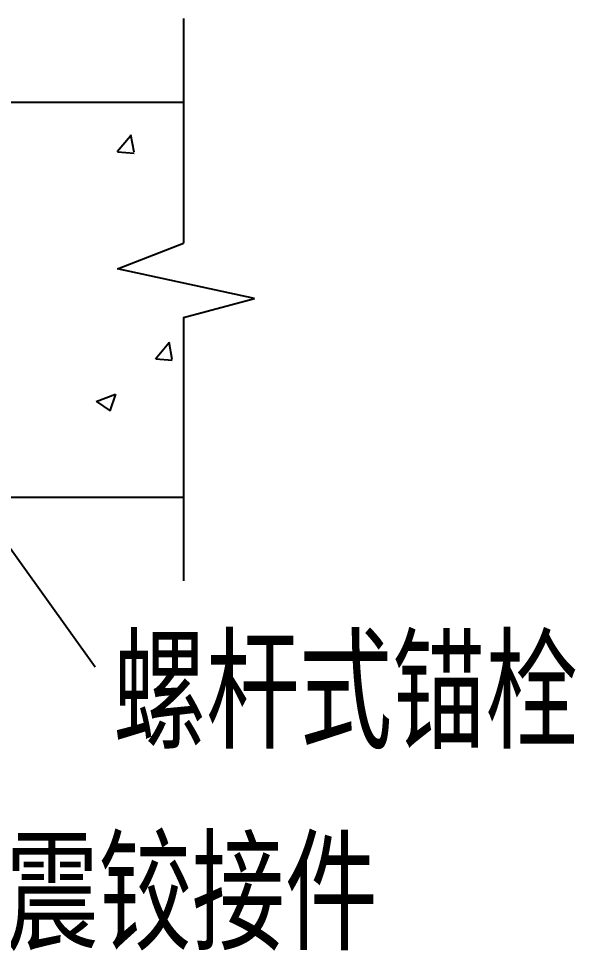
# Model space of a CAD drawing. Header units: millimetres. Extents: x -633009578 to 5705885, y -633235091 to 2571734.
# Drawn here: x 2458428 to 2460955, y 2002981 to 2007210 of the extents above; entities that cross this region are included whole.
import ezdxf

# ---------------------------------------------------------------- set-up
doc = ezdxf.new("R2010")
doc.units = ezdxf.units.MM
doc.header["$LTSCALE"] = 1000
doc.header["$MEASUREMENT"] = 0
doc.layers.get('0').update_dxf_attribs({"color": 9})
doc.layers.add('E-WIRE-系统', color=3, linetype='Continuous')
doc.layers.add('E-电气说明文字', color=3, linetype='Continuous')
doc.styles.get("Standard").update_dxf_attribs({"font": 'simhei.ttf', "bigfont": 'hztxt.shx'})
doc.styles.add('TSSD_Dimension', font='simhei.ttf', dxfattribs={"width": 0.707, "bigfont": 'hztxt.shx'})
doc.dimstyles.get("Standard").update_dxf_attribs({"dimtxt": 0.18, "dimasz": 0.18, "dimexe": 0.18, "dimexo": 0.0625, "dimgap": 0.09, "dimtad": 0, "dimtih": 1, "dimtoh": 1, "dimdec": 4, "dimzin": 0, "dimdsep": 46, "dimtxsty": 'Standard', "dimcen": 0.09, "dimadec": 0, "dimazin": 0, "dimtfac": 1, "dimtdec": 4, "dimtofl": 0, "dimtmove": 0, "dimatfit": 3, "dimfxl": 1, "dimtolj": 1, "dimtzin": 0, "dimarcsym": 0})

# ---------------------------------------------------------------- blocks, each defined once
blk = doc.blocks.new('G$CF4FACE3C')
at = {"layer": 'E-WIRE-系统', "color": 4}
for p, q in [((-14892.9, 9365.1), (-5378.4, 9365.1)), ((-5650.3, 9162.7), (-5595.9, 9227.5)), ((-5581.4, 9160.3), (-5594.4, 9231)), ((-5648.9, 9162.6), (-5581.4, 9156.7)), ((-5493.7, 8313.5), (-5439.2, 8378.4)), ((-5424.8, 8311.1), (-5437.8, 8381.9)), ((-5492.2, 8313.5), (-5424.8, 8307.6)), ((-5736.3, 8138.2), (-5657.3, 8168.5)), ((-5679.6, 8100), (-5656.7, 8168.2)), ((-5735.7, 8138.1), (-5679.6, 8100.3)), ((-14892.9, 7745.8), (-5378.4, 7745.8))]:
    blk.add_line(p, q, dxfattribs=at)
for points in [[(-5378.4, 9708), (-5378.4, 8787.2)], [(-5649.2, 8682.4), (-5378.4, 8787.2)], [(-5087.1, 8560.5), (-5649.2, 8682.4)], [(-5378.4, 8482.5), (-5087.1, 8560.5)], [(-5378.4, 8482.5), (-5378.4, 7402.9)]]:
    blk.add_lwpolyline(points, dxfattribs=at)
at = {"layer": 'E-电气说明文字', "style": 'TSSD_Dimension', "width": 0.7}
for s, p in [('螺杆式锚栓', (-5667.4, 6757.3)), ('抗震铰接件', (-6490.3, 5931.1))]:
    blk.add_text(s, height=400, dxfattribs=at).set_placement(p)
at = {"layer": 'E-WIRE-系统'}
blk.add_leader([(-6515.2, 8127.9), (-5740.8, 7050)], dimstyle='Standard', override={"dimgap": 0.09, "dimtad": 0, "dimtxsty": 'TSSD_Dimension'}, dxfattribs=at)

msp = doc.modelspace()

# ---------------------------------------------------------------- block references
at = {"xscale": 1.10592, "yscale": 1.10592, "zscale": 1.10592}
msp.add_blockref('G$CF4FACE3C', (2465124.5, 1996473.9, -46.1), dxfattribs=at)

doc.saveas('drawing.dxf')
